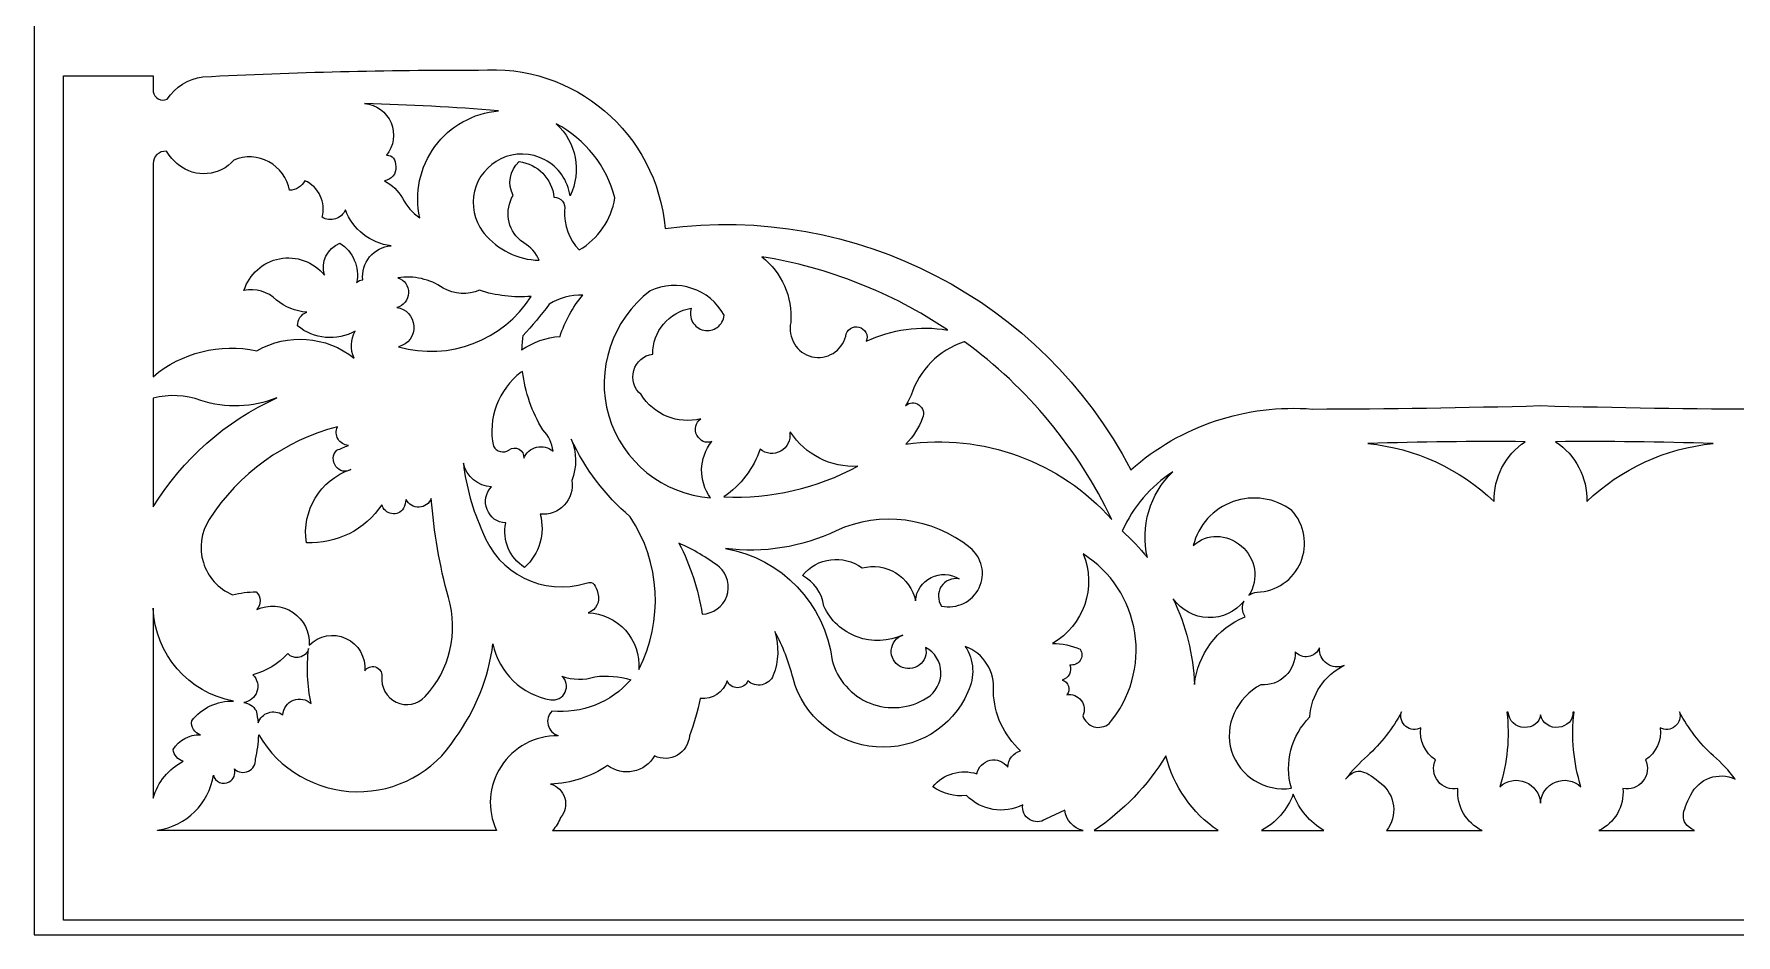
# Model space of a CAD drawing. Header units: millimetres. Extents: x 4613 to 4857, y 4354 to 4620.
# Drawn here: x 4613.2 to 4728.5, y 4353.6 to 4414.6 of the extents above; entities that cross this region are included whole.
import ezdxf

# ---------------------------------------------------------------- set-up
doc = ezdxf.new("R2010")
doc.units = ezdxf.units.MM
doc.header["$MEASUREMENT"] = 0
doc.layers.add('Layer 1', color=18, linetype='Continuous', true_color=0x000000)

msp = doc.modelspace()

# ---------------------------------------------------------------- linework, layer by layer
at = {"layer": 'Layer 1', "lineweight": 9}
for points, knots in [([(4613.25, 4475.6), (4613.25, 4475.6), (4857.25, 4475.6), (4857.25, 4475.6), (4857.25, 4475.6), (4857.25, 4353.6), (4857.25, 4353.6), (4857.25, 4353.6), (4613.25, 4353.6), (4613.25, 4353.6), (4613.25, 4353.6), (4613.25, 4475.6), (4613.25, 4475.6)], [0, 0, 0, 0, 0.25, 0.25, 0.25, 0.5, 0.5, 0.5, 0.75, 0.75, 0.75, 1, 1, 1, 1]), ([(4643.35, 4412.15), (4637.12, 4412.18), (4630.89, 4412.03), (4624.67, 4411.7), (4623.68, 4411.58), (4622.8, 4411.03), (4622.26, 4410.19), (4622.07, 4410.1), (4621.85, 4410.11), (4621.66, 4410.21), (4621.48, 4410.31), (4621.35, 4410.49), (4621.31, 4410.69), (4621.31, 4410.69), (4621.31, 4411.76), (4621.31, 4411.76), (4621.31, 4411.76), (4615.25, 4411.76), (4615.25, 4411.76), (4615.25, 4411.76), (4615.25, 4354.6), (4615.25, 4354.6), (4615.25, 4354.6), (4715.25, 4354.6), (4715.25, 4354.6), (4715.25, 4354.6), (4815.25, 4354.6), (4815.25, 4354.6), (4815.25, 4354.6), (4815.25, 4411.76), (4815.25, 4411.76), (4815.25, 4411.76), (4809.18, 4411.76), (4809.18, 4411.76), (4809.18, 4411.76), (4809.18, 4410.69), (4809.18, 4410.69), (4809.15, 4410.49), (4809.02, 4410.31), (4808.83, 4410.21), (4808.64, 4410.11), (4808.42, 4410.1), (4808.23, 4410.19), (4807.69, 4411.03), (4806.81, 4411.58), (4805.82, 4411.7), (4799.6, 4412.03), (4793.37, 4412.18), (4787.14, 4412.15), (4780.7, 4412.65), (4775.06, 4407.87), (4774.52, 4401.43), (4761.61, 4403.15), (4749.02, 4396.63), (4742.98, 4385.1), (4739.61, 4388.08), (4735.17, 4389.56), (4730.68, 4389.21), (4725.54, 4389.23), (4720.39, 4389.3), (4715.25, 4389.44), (4710.1, 4389.3), (4704.96, 4389.23), (4699.81, 4389.21), (4695.32, 4389.56), (4690.88, 4388.08), (4687.51, 4385.1), (4681.47, 4396.63), (4668.88, 4403.16), (4655.97, 4401.43), (4655.43, 4407.87), (4649.8, 4412.66), (4643.35, 4412.15)], [0, 0, 0, 0, 0.041667, 0.041667, 0.041667, 0.083333, 0.083333, 0.083333, 0.125, 0.125, 0.125, 0.166667, 0.166667, 0.166667, 0.208333, 0.208333, 0.208333, 0.25, 0.25, 0.25, 0.291667, 0.291667, 0.291667, 0.333333, 0.333333, 0.333333, 0.375, 0.375, 0.375, 0.416667, 0.416667, 0.416667, 0.458333, 0.458333, 0.458333, 0.5, 0.5, 0.5, 0.541667, 0.541667, 0.541667, 0.583333, 0.583333, 0.583333, 0.625, 0.625, 0.625, 0.666667, 0.666667, 0.666667, 0.708333, 0.708333, 0.708333, 0.75, 0.75, 0.75, 0.791667, 0.791667, 0.791667, 0.833333, 0.833333, 0.833333, 0.875, 0.875, 0.875, 0.916667, 0.916667, 0.916667, 0.958333, 0.958333, 0.958333, 1, 1, 1, 1]), ([(4635.63, 4409.89), (4638.66, 4409.81), (4641.68, 4409.65), (4644.7, 4409.4), (4642.98, 4409.25), (4641.41, 4408.37), (4640.39, 4406.98), (4639.37, 4405.59), (4638.99, 4403.84), (4639.36, 4402.15), (4638.87, 4402.5), (4638.48, 4402.96), (4638.19, 4403.48), (4637.91, 4403.99), (4637.49, 4404.4), (4636.97, 4404.66), (4637.44, 4404.72), (4637.79, 4405.14), (4637.74, 4405.61), (4637.7, 4406.09), (4637.57, 4406.42), (4637.1, 4406.39), (4637.61, 4407.01), (4637.73, 4407.85), (4637.42, 4408.59), (4637.11, 4409.32), (4636.43, 4409.82), (4635.63, 4409.89)], [0, 0, 0, 0, 0.111111, 0.111111, 0.111111, 0.222222, 0.222222, 0.222222, 0.333333, 0.333333, 0.333333, 0.444444, 0.444444, 0.444444, 0.555556, 0.555556, 0.555556, 0.666667, 0.666667, 0.666667, 0.777778, 0.777778, 0.777778, 0.888889, 0.888889, 0.888889, 1, 1, 1, 1]), ([(4643.63, 4401.21), (4643.04, 4402), (4642.84, 4403.01), (4643.07, 4403.97), (4643.31, 4404.92), (4643.97, 4405.73), (4644.85, 4406.15), (4645.8, 4406.61), (4646.91, 4406.58), (4647.83, 4406.09), (4648.76, 4405.6), (4649.39, 4404.69), (4649.54, 4403.65), (4650.35, 4405.3), (4649.97, 4407.28), (4648.61, 4408.51), (4650.58, 4407.48), (4652.02, 4405.65), (4652.58, 4403.5), (4652.33, 4402.02), (4651.45, 4400.74), (4650.16, 4399.98), (4649.47, 4400.7), (4649.11, 4401.67), (4649.17, 4402.66), (4649.22, 4402.88), (4649.17, 4403.11), (4649.03, 4403.29), (4648.88, 4403.46), (4648.67, 4403.56), (4648.45, 4403.56), (4648.32, 4404.81), (4647.34, 4405.81), (4646.09, 4405.96), (4645.45, 4405.38), (4645.29, 4404.44), (4645.69, 4403.67), (4645.08, 4402.67), (4645.29, 4401.38), (4646.18, 4400.62), (4646.18, 4400.62), (4646.4, 4400.46), (4646.4, 4400.46), (4646.87, 4400.19), (4647.23, 4399.78), (4647.45, 4399.28), (4646, 4399.32), (4644.64, 4399.99), (4643.72, 4401.1), (4643.72, 4401.1), (4643.63, 4401.21), (4643.63, 4401.21)], [0, 0, 0, 0, 0.058824, 0.058824, 0.058824, 0.117647, 0.117647, 0.117647, 0.176471, 0.176471, 0.176471, 0.235294, 0.235294, 0.235294, 0.294118, 0.294118, 0.294118, 0.352941, 0.352941, 0.352941, 0.411765, 0.411765, 0.411765, 0.470588, 0.470588, 0.470588, 0.529412, 0.529412, 0.529412, 0.588235, 0.588235, 0.588235, 0.647059, 0.647059, 0.647059, 0.705882, 0.705882, 0.705882, 0.764706, 0.764706, 0.764706, 0.823529, 0.823529, 0.823529, 0.882353, 0.882353, 0.882353, 0.941176, 0.941176, 0.941176, 1, 1, 1, 1]), ([(4621.31, 4405.86), (4621.31, 4405.86), (4621.31, 4391.4), (4621.31, 4391.4), (4623.25, 4393.04), (4625.84, 4393.69), (4628.33, 4393.16), (4630.42, 4394.36), (4633.03, 4394.16), (4634.92, 4392.66), (4634.64, 4393.24), (4634.67, 4393.92), (4634.99, 4394.48), (4633.74, 4393.79), (4632.19, 4393.93), (4631.09, 4394.84), (4631.08, 4395.25), (4631.33, 4395.63), (4631.71, 4395.77), (4630.96, 4395.82), (4630.24, 4396.11), (4629.67, 4396.59), (4629.08, 4397.16), (4628.26, 4397.4), (4627.46, 4397.24), (4627.81, 4398.34), (4628.73, 4399.17), (4629.87, 4399.39), (4631, 4399.61), (4632.18, 4399.17), (4632.91, 4398.28), (4632.65, 4399.16), (4633.1, 4400.1), (4633.95, 4400.45), (4634.84, 4399.88), (4635.3, 4398.82), (4635.09, 4397.77), (4635.19, 4397.89), (4635.34, 4397.95), (4635.5, 4397.95), (4635.44, 4398.51), (4635.61, 4399.07), (4635.97, 4399.51), (4636.33, 4399.94), (4636.86, 4400.21), (4637.42, 4400.26), (4636.02, 4400.43), (4634.83, 4401.37), (4634.33, 4402.69), (4634.2, 4402.4), (4633.95, 4402.19), (4633.65, 4402.09), (4633.35, 4402), (4633.03, 4402.04), (4632.75, 4402.19), (4633.03, 4403.2), (4632.53, 4404.25), (4631.58, 4404.67), (4631.38, 4404.28), (4630.98, 4404.03), (4630.54, 4404.02), (4630.39, 4404.84), (4629.88, 4405.55), (4629.14, 4405.95), (4628.41, 4406.34), (4627.55, 4406.39), (4626.78, 4406.07), (4625.83, 4404.97), (4624.17, 4404.82), (4623.03, 4405.74), (4622.71, 4406), (4622.43, 4406.31), (4622.21, 4406.66), (4621.97, 4406.68), (4621.74, 4406.6), (4621.57, 4406.44), (4621.4, 4406.28), (4621.31, 4406.06), (4621.31, 4405.83)], [0, 0, 0, 0, 0.037037, 0.037037, 0.037037, 0.074074, 0.074074, 0.074074, 0.111111, 0.111111, 0.111111, 0.148148, 0.148148, 0.148148, 0.185185, 0.185185, 0.185185, 0.222222, 0.222222, 0.222222, 0.259259, 0.259259, 0.259259, 0.296296, 0.296296, 0.296296, 0.333333, 0.333333, 0.333333, 0.37037, 0.37037, 0.37037, 0.407407, 0.407407, 0.407407, 0.444444, 0.444444, 0.444444, 0.481481, 0.481481, 0.481481, 0.518519, 0.518519, 0.518519, 0.555556, 0.555556, 0.555556, 0.592593, 0.592593, 0.592593, 0.62963, 0.62963, 0.62963, 0.666667, 0.666667, 0.666667, 0.703704, 0.703704, 0.703704, 0.740741, 0.740741, 0.740741, 0.777778, 0.777778, 0.777778, 0.814815, 0.814815, 0.814815, 0.851852, 0.851852, 0.851852, 0.888889, 0.888889, 0.888889, 0.925926, 0.925926, 0.925926, 1, 1, 1, 1]), ([(4675.1, 4394.57), (4675.1, 4394.57), (4675.09, 4394.56), (4675.09, 4394.56), (4673.23, 4394.87), (4671.31, 4394.61), (4669.6, 4393.8), (4669.68, 4394), (4669.66, 4394.21), (4669.57, 4394.4), (4669.47, 4394.58), (4669.3, 4394.71), (4669.1, 4394.76), (4668.9, 4394.81), (4668.69, 4394.77), (4668.52, 4394.66), (4668.35, 4394.54), (4668.23, 4394.36), (4668.21, 4394.15), (4667.95, 4393.14), (4666.93, 4392.51), (4665.91, 4392.75), (4664.89, 4392.98), (4664.27, 4394.06), (4664.48, 4395.08), (4664.61, 4396.79), (4663.88, 4398.46), (4662.53, 4399.52), (4667.02, 4398.79), (4671.31, 4397.1), (4675.1, 4394.57)], [0, 0, 0, 0, 0.1, 0.1, 0.1, 0.2, 0.2, 0.2, 0.3, 0.3, 0.3, 0.4, 0.4, 0.4, 0.5, 0.5, 0.5, 0.6, 0.6, 0.6, 0.7, 0.7, 0.7, 0.8, 0.8, 0.8, 0.9, 0.9, 0.9, 1, 1, 1, 1]), ([(4637.88, 4398.1), (4638.95, 4398.26), (4640.05, 4398.01), (4640.94, 4397.4), (4641.7, 4396.97), (4642.61, 4396.91), (4643.41, 4397.25), (4644.53, 4396.88), (4645.72, 4396.74), (4646.91, 4396.84), (4645.01, 4393.84), (4641.35, 4392.45), (4637.93, 4393.43), (4638.57, 4393.58), (4639.01, 4394.18), (4638.96, 4394.84), (4638.91, 4395.49), (4638.45, 4396.01), (4637.8, 4396.08), (4638.26, 4396.19), (4638.58, 4396.59), (4638.6, 4397.07), (4638.61, 4397.54), (4638.33, 4397.96), (4637.88, 4398.1)], [0, 0, 0, 0, 0.125, 0.125, 0.125, 0.25, 0.25, 0.25, 0.375, 0.375, 0.375, 0.5, 0.5, 0.5, 0.625, 0.625, 0.625, 0.75, 0.75, 0.75, 0.875, 0.875, 0.875, 1, 1, 1, 1]), ([(4654.96, 4397.21), (4656.8, 4398.08), (4659.01, 4397.35), (4659.97, 4395.56), (4659.94, 4395.23), (4659.77, 4394.94), (4659.51, 4394.74), (4659.25, 4394.55), (4658.91, 4394.48), (4658.59, 4394.55), (4658.27, 4394.61), (4658, 4394.82), (4657.84, 4395.1), (4657.68, 4395.39), (4657.64, 4395.73), (4657.75, 4396.04), (4656.23, 4395.78), (4655.12, 4394.47), (4655.14, 4392.93), (4654.52, 4392.85), (4654.02, 4392.41), (4653.85, 4391.82), (4653.68, 4391.22), (4653.87, 4390.59), (4654.35, 4390.2), (4655.19, 4388.82), (4656.84, 4388.15), (4658.4, 4388.55), (4658.04, 4388.3), (4657.92, 4387.82), (4658.13, 4387.43), (4658.34, 4387.05), (4658.73, 4386.85), (4659.14, 4387.02), (4658.25, 4385.91), (4658.21, 4384.34), (4659.06, 4383.19), (4655.83, 4383.44), (4653.09, 4385.65), (4652.16, 4388.75), (4651.24, 4391.85), (4652.39, 4395.25), (4654.96, 4397.21)], [0, 0, 0, 0, 0.071429, 0.071429, 0.071429, 0.142857, 0.142857, 0.142857, 0.214286, 0.214286, 0.214286, 0.285714, 0.285714, 0.285714, 0.357143, 0.357143, 0.357143, 0.428571, 0.428571, 0.428571, 0.5, 0.5, 0.5, 0.571429, 0.571429, 0.571429, 0.642857, 0.642857, 0.642857, 0.714286, 0.714286, 0.714286, 0.785714, 0.785714, 0.785714, 0.857143, 0.857143, 0.857143, 0.928571, 0.928571, 0.928571, 1, 1, 1, 1]), ([(4650.4, 4396.92), (4649.71, 4396.1), (4649.19, 4395.15), (4648.86, 4394.13), (4647.92, 4394.06), (4647.03, 4393.74), (4646.26, 4393.21), (4646.27, 4393.52), (4646.3, 4393.84), (4646.34, 4394.16), (4646.97, 4394.85), (4647.56, 4395.57), (4648.13, 4396.3), (4648.8, 4396.75), (4649.6, 4396.96), (4650.4, 4396.92)], [0, 0, 0, 0, 0.2, 0.2, 0.2, 0.4, 0.4, 0.4, 0.6, 0.6, 0.6, 0.8, 0.8, 0.8, 1, 1, 1, 1]), ([(4676.25, 4393.77), (4680.51, 4390.65), (4683.94, 4386.51), (4686.22, 4381.74), (4682.72, 4385.67), (4677.49, 4387.58), (4672.28, 4386.83), (4672.78, 4387.34), (4673.16, 4387.95), (4673.41, 4388.61), (4673.54, 4388.93), (4673.44, 4389.29), (4673.16, 4389.49), (4672.88, 4389.69), (4672.52, 4389.68), (4672.27, 4389.44), (4672.27, 4389.44), (4672.26, 4389.46), (4672.26, 4389.46), (4672.4, 4389.67), (4672.52, 4389.9), (4672.63, 4390.14), (4673.17, 4391.85), (4674.51, 4393.2), (4676.22, 4393.76), (4676.22, 4393.76), (4676.25, 4393.77), (4676.25, 4393.77)], [0, 0, 0, 0, 0.111111, 0.111111, 0.111111, 0.222222, 0.222222, 0.222222, 0.333333, 0.333333, 0.333333, 0.444444, 0.444444, 0.444444, 0.555556, 0.555556, 0.555556, 0.666667, 0.666667, 0.666667, 0.777778, 0.777778, 0.777778, 0.888889, 0.888889, 0.888889, 1, 1, 1, 1]), ([(4646.33, 4391.75), (4646.49, 4390.35), (4646.96, 4389), (4647.7, 4387.8), (4648.09, 4387.41), (4648.33, 4386.9), (4648.39, 4386.35), (4648.08, 4386.62), (4647.67, 4386.72), (4647.27, 4386.62), (4646.88, 4386.53), (4646.56, 4386.25), (4646.4, 4385.88), (4646.43, 4386.13), (4646.31, 4386.37), (4646.09, 4386.49), (4645.87, 4386.61), (4645.6, 4386.6), (4645.41, 4386.44), (4645.41, 4386.44), (4645.39, 4386.43), (4645.39, 4386.43), (4645.22, 4386.32), (4645.02, 4386.28), (4644.82, 4386.33), (4644.62, 4386.38), (4644.45, 4386.51), (4644.35, 4386.69), (4643.95, 4388.58), (4644.69, 4390.53), (4646.22, 4391.7), (4646.22, 4391.7), (4646.33, 4391.75), (4646.33, 4391.75)], [0, 0, 0, 0, 0.083333, 0.083333, 0.083333, 0.166667, 0.166667, 0.166667, 0.25, 0.25, 0.25, 0.416667, 0.416667, 0.416667, 0.5, 0.5, 0.5, 0.583333, 0.583333, 0.583333, 0.666667, 0.666667, 0.666667, 0.75, 0.75, 0.75, 0.833333, 0.833333, 0.833333, 0.916667, 0.916667, 0.916667, 1, 1, 1, 1]), ([(4629.69, 4389.96), (4626.22, 4388.4), (4623.3, 4385.83), (4621.31, 4382.58), (4621.31, 4382.58), (4621.31, 4389.95), (4621.31, 4389.95), (4622.38, 4390.22), (4623.5, 4390.16), (4624.54, 4389.79), (4626.22, 4389.25), (4628.04, 4389.31), (4629.69, 4389.96)], [0, 0, 0, 0, 0.25, 0.25, 0.25, 0.5, 0.5, 0.5, 0.75, 0.75, 0.75, 1, 1, 1, 1]), ([(4633.79, 4388), (4633.67, 4387.74), (4633.68, 4387.43), (4633.83, 4387.18), (4633.98, 4386.93), (4634.24, 4386.77), (4634.53, 4386.75), (4634.27, 4386.63), (4634.01, 4386.52), (4633.75, 4386.43), (4633.45, 4386.13), (4633.42, 4385.66), (4633.69, 4385.33), (4633.95, 4385), (4634.34, 4384.88), (4634.69, 4385.12), (4632.62, 4384.41), (4631.35, 4382.32), (4631.69, 4380.16), (4633.73, 4380.06), (4635.67, 4381.03), (4636.8, 4382.73), (4636.88, 4382.42), (4637.14, 4382.18), (4637.46, 4382.13), (4637.78, 4382.07), (4638.1, 4382.21), (4638.27, 4382.49), (4638.34, 4382.68), (4638.4, 4382.88), (4638.44, 4383.09), (4638.61, 4382.76), (4638.95, 4382.55), (4639.32, 4382.57), (4639.69, 4382.59), (4640.01, 4382.81), (4640.14, 4383.16), (4640.32, 4380.88), (4640.7, 4378.63), (4641.3, 4376.44), (4642.01, 4374.08), (4641.41, 4371.53), (4639.72, 4369.74), (4639.22, 4369.21), (4638.43, 4369.05), (4637.77, 4369.36), (4637.11, 4369.66), (4636.72, 4370.38), (4636.8, 4371.11), (4636.82, 4371.4), (4636.64, 4371.66), (4636.36, 4371.75), (4636.08, 4371.83), (4635.79, 4371.73), (4635.64, 4371.48), (4635.72, 4372.41), (4635.21, 4373.29), (4634.36, 4373.68), (4633.52, 4374.07), (4632.53, 4373.9), (4631.88, 4373.23), (4631.93, 4374.11), (4631.51, 4374.95), (4630.78, 4375.44), (4630.05, 4375.93), (4629.12, 4376), (4628.33, 4375.63), (4628.64, 4375.98), (4628.62, 4376.51), (4628.29, 4376.84), (4627.75, 4376.83), (4627.21, 4376.76), (4626.68, 4376.64), (4625.73, 4377.04), (4625.01, 4377.84), (4624.71, 4378.82), (4624.41, 4379.79), (4624.55, 4380.86), (4625.1, 4381.73), (4627.1, 4384.84), (4630.2, 4387.09), (4633.79, 4388)], [0, 0, 0, 0, 0.037037, 0.037037, 0.037037, 0.074074, 0.074074, 0.074074, 0.111111, 0.111111, 0.111111, 0.148148, 0.148148, 0.148148, 0.185185, 0.185185, 0.185185, 0.222222, 0.222222, 0.222222, 0.259259, 0.259259, 0.259259, 0.296296, 0.296296, 0.296296, 0.333333, 0.333333, 0.333333, 0.37037, 0.37037, 0.37037, 0.407407, 0.407407, 0.407407, 0.444444, 0.444444, 0.444444, 0.481481, 0.481481, 0.481481, 0.518519, 0.518519, 0.518519, 0.555556, 0.555556, 0.555556, 0.592593, 0.592593, 0.592593, 0.62963, 0.62963, 0.62963, 0.666667, 0.666667, 0.666667, 0.703704, 0.703704, 0.703704, 0.740741, 0.740741, 0.740741, 0.777778, 0.777778, 0.777778, 0.814815, 0.814815, 0.814815, 0.851852, 0.851852, 0.851852, 0.888889, 0.888889, 0.888889, 0.925926, 0.925926, 0.925926, 0.962963, 0.962963, 0.962963, 1, 1, 1, 1]), ([(4649.62, 4387.18), (4650.55, 4385.16), (4651.91, 4383.36), (4653.61, 4381.92), (4655.66, 4378.83), (4655.88, 4374.88), (4654.19, 4371.58), (4654.26, 4372.55), (4653.93, 4373.5), (4653.29, 4374.23), (4652.64, 4374.95), (4651.73, 4375.38), (4650.76, 4375.42), (4651.3, 4375.6), (4651.6, 4376.17), (4651.43, 4376.72), (4651.27, 4377.26), (4651.17, 4377.59), (4650.63, 4377.43), (4647.74, 4376.53), (4644.65, 4378.06), (4643.62, 4380.9), (4642.94, 4382.37), (4642.5, 4383.93), (4642.32, 4385.54), (4642.53, 4384.64), (4643.31, 4383.99), (4644.23, 4383.94), (4643.83, 4383.53), (4643.71, 4382.93), (4643.92, 4382.41), (4644.12, 4381.88), (4644.61, 4381.52), (4645.18, 4381.5), (4644.94, 4380.32), (4645.45, 4379.13), (4646.46, 4378.48), (4647.46, 4379.39), (4647.87, 4380.78), (4647.52, 4382.09), (4648.13, 4382.03), (4648.73, 4382.25), (4649.15, 4382.7), (4649.57, 4383.15), (4649.76, 4383.76), (4649.65, 4384.36), (4650.01, 4385.27), (4650, 4386.28), (4649.62, 4387.18)], [0, 0, 0, 0, 0.0625, 0.0625, 0.0625, 0.125, 0.125, 0.125, 0.1875, 0.1875, 0.1875, 0.25, 0.25, 0.25, 0.3125, 0.3125, 0.3125, 0.375, 0.375, 0.375, 0.4375, 0.4375, 0.4375, 0.5, 0.5, 0.5, 0.5625, 0.5625, 0.5625, 0.625, 0.625, 0.625, 0.6875, 0.6875, 0.6875, 0.75, 0.75, 0.75, 0.8125, 0.8125, 0.8125, 0.875, 0.875, 0.875, 0.9375, 0.9375, 0.9375, 1, 1, 1, 1]), ([(4664.47, 4387.65), (4665.46, 4386.11), (4667.21, 4385.22), (4669.03, 4385.34), (4666.26, 4383.84), (4663.12, 4383.12), (4659.96, 4383.26), (4661.1, 4384.05), (4661.96, 4385.19), (4662.42, 4386.5), (4662.8, 4386.16), (4663.36, 4386.11), (4663.81, 4386.36), (4664.25, 4386.61), (4664.5, 4387.11), (4664.41, 4387.61), (4664.41, 4387.61), (4664.47, 4387.65), (4664.47, 4387.65)], [0, 0, 0, 0, 0.166667, 0.166667, 0.166667, 0.333333, 0.333333, 0.333333, 0.5, 0.5, 0.5, 0.666667, 0.666667, 0.666667, 0.833333, 0.833333, 0.833333, 1, 1, 1, 1]), ([(4714.22, 4387), (4712.86, 4386.11), (4712.06, 4384.57), (4712.11, 4382.94), (4709.78, 4385.17), (4706.77, 4386.56), (4703.56, 4386.87), (4707.11, 4386.99), (4710.67, 4387.03), (4714.22, 4387)], [0, 0, 0, 0, 0.333333, 0.333333, 0.333333, 0.666667, 0.666667, 0.666667, 1, 1, 1, 1]), ([(4716.27, 4387), (4719.83, 4387.03), (4723.38, 4386.99), (4726.93, 4386.87), (4723.72, 4386.56), (4720.71, 4385.17), (4718.38, 4382.94), (4718.43, 4384.57), (4717.63, 4386.11), (4716.27, 4387)], [0, 0, 0, 0, 0.333333, 0.333333, 0.333333, 0.666667, 0.666667, 0.666667, 1, 1, 1, 1]), ([(4690.35, 4384.96), (4688.79, 4383.46), (4688.14, 4381.25), (4688.63, 4379.15), (4688.11, 4379.8), (4687.55, 4380.4), (4686.93, 4380.96), (4687.66, 4382.59), (4688.85, 4383.99), (4690.35, 4384.96)], [0, 0, 0, 0, 0.333333, 0.333333, 0.333333, 0.666667, 0.666667, 0.666667, 1, 1, 1, 1]), ([(4698.41, 4382.34), (4699.28, 4381.39), (4699.51, 4380.02), (4699.01, 4378.83), (4698.51, 4377.64), (4697.35, 4376.85), (4696.06, 4376.81), (4695.86, 4376.79), (4695.67, 4376.72), (4695.51, 4376.6), (4696.2, 4377.69), (4695.97, 4379.12), (4694.98, 4379.94), (4693.99, 4380.76), (4692.68, 4380.83), (4691.74, 4379.96), (4692.08, 4381.34), (4693.09, 4382.46), (4694.43, 4382.94), (4695.77, 4383.42), (4697.27, 4383.19), (4698.41, 4382.34)], [0, 0, 0, 0, 0.142857, 0.142857, 0.142857, 0.285714, 0.285714, 0.285714, 0.428571, 0.428571, 0.428571, 0.571429, 0.571429, 0.571429, 0.714286, 0.714286, 0.714286, 0.857143, 0.857143, 0.857143, 1, 1, 1, 1]), ([(4667.56, 4380.97), (4670.56, 4382.33), (4674.06, 4381.88), (4676.63, 4379.82), (4677.43, 4379.16), (4677.69, 4378.04), (4677.24, 4377.1), (4676.79, 4376.16), (4675.72, 4375.66), (4674.7, 4375.87), (4674.42, 4376.26), (4674.41, 4376.78), (4674.67, 4377.19), (4674.92, 4377.59), (4675.41, 4377.8), (4675.88, 4377.71), (4675.31, 4378.07), (4674.59, 4378.1), (4673.98, 4377.8), (4673.38, 4377.49), (4672.98, 4376.9), (4672.93, 4376.22), (4672.76, 4377.01), (4672.28, 4377.69), (4671.6, 4378.11), (4670.92, 4378.53), (4670.1, 4378.66), (4669.32, 4378.45), (4668.05, 4379.39), (4666.26, 4379.17), (4665.27, 4377.93), (4666.06, 4377.53), (4666.6, 4376.76), (4666.72, 4375.87), (4667.16, 4374.9), (4667.98, 4374.15), (4668.99, 4373.78), (4669.99, 4373.41), (4671.1, 4373.46), (4672.07, 4373.91), (4671.63, 4373.76), (4671.33, 4373.36), (4671.29, 4372.89), (4671.26, 4372.43), (4671.49, 4371.99), (4671.9, 4371.77), (4672.31, 4371.55), (4672.81, 4371.59), (4673.18, 4371.87), (4673.55, 4372.16), (4673.72, 4372.62), (4673.61, 4373.07), (4674.24, 4372.74), (4674.63, 4372.1), (4674.65, 4371.39), (4674.67, 4370.69), (4674.3, 4370.02), (4673.7, 4369.65), (4672.55, 4368.92), (4671.12, 4368.79), (4669.85, 4369.29), (4668.59, 4369.79), (4667.63, 4370.88), (4667.29, 4372.19), (4666.8, 4376.03), (4663.87, 4379.1), (4660.06, 4379.77), (4662.62, 4379.44), (4665.23, 4379.85), (4667.56, 4380.97)], [0, 0, 0, 0, 0.043478, 0.043478, 0.043478, 0.086957, 0.086957, 0.086957, 0.130435, 0.130435, 0.130435, 0.173913, 0.173913, 0.173913, 0.217391, 0.217391, 0.217391, 0.26087, 0.26087, 0.26087, 0.304348, 0.304348, 0.304348, 0.347826, 0.347826, 0.347826, 0.391304, 0.391304, 0.391304, 0.434783, 0.434783, 0.434783, 0.478261, 0.478261, 0.478261, 0.521739, 0.521739, 0.521739, 0.565217, 0.565217, 0.565217, 0.608696, 0.608696, 0.608696, 0.652174, 0.652174, 0.652174, 0.695652, 0.695652, 0.695652, 0.73913, 0.73913, 0.73913, 0.782609, 0.782609, 0.782609, 0.826087, 0.826087, 0.826087, 0.869565, 0.869565, 0.869565, 0.913043, 0.913043, 0.913043, 0.956522, 0.956522, 0.956522, 1, 1, 1, 1]), ([(4656.91, 4380.13), (4657.88, 4379.7), (4658.8, 4379.16), (4659.65, 4378.51), (4660.2, 4378.02), (4660.4, 4377.23), (4660.15, 4376.53), (4659.9, 4375.83), (4659.23, 4375.35), (4658.49, 4375.32), (4658.22, 4376.99), (4657.69, 4378.62), (4656.91, 4380.13)], [0, 0, 0, 0, 0.25, 0.25, 0.25, 0.5, 0.5, 0.5, 0.75, 0.75, 0.75, 1, 1, 1, 1]), ([(4684.28, 4379.4), (4686.16, 4378.21), (4687.44, 4376.27), (4687.78, 4374.06), (4688.12, 4371.86), (4687.48, 4369.61), (4686.04, 4367.91), (4685.76, 4367.68), (4685.37, 4367.6), (4685.01, 4367.7), (4684.66, 4367.81), (4684.37, 4368.08), (4684.26, 4368.44), (4684.42, 4368.78), (4684.38, 4369.18), (4684.15, 4369.48), (4683.92, 4369.78), (4683.55, 4369.93), (4683.18, 4369.86), (4683.32, 4370.02), (4683.36, 4370.25), (4683.29, 4370.45), (4683.22, 4370.65), (4683.06, 4370.81), (4682.85, 4370.86), (4683.07, 4370.91), (4683.25, 4371.06), (4683.35, 4371.25), (4683.45, 4371.45), (4683.46, 4371.68), (4683.38, 4371.89), (4683.65, 4371.84), (4683.93, 4371.95), (4684.08, 4372.18), (4684.23, 4372.41), (4684.23, 4372.71), (4684.08, 4372.94), (4683.5, 4373.21), (4682.85, 4373.35), (4682.21, 4373.34), (4684.32, 4374.56), (4685.21, 4377.15), (4684.28, 4379.4)], [0, 0, 0, 0, 0.071429, 0.071429, 0.071429, 0.142857, 0.142857, 0.142857, 0.214286, 0.214286, 0.214286, 0.285714, 0.285714, 0.285714, 0.357143, 0.357143, 0.357143, 0.428571, 0.428571, 0.428571, 0.5, 0.5, 0.5, 0.571429, 0.571429, 0.571429, 0.642857, 0.642857, 0.642857, 0.714286, 0.714286, 0.714286, 0.785714, 0.785714, 0.785714, 0.857143, 0.857143, 0.857143, 0.928571, 0.928571, 0.928571, 1, 1, 1, 1]), ([(4621.31, 4375.73), (4621.43, 4372.62), (4623.69, 4370), (4626.75, 4369.43), (4625.65, 4369.47), (4624.6, 4368.97), (4623.92, 4368.1), (4623.87, 4367.68), (4624.11, 4367.28), (4624.51, 4367.15), (4623.76, 4367.18), (4623.05, 4366.8), (4622.67, 4366.16), (4622.71, 4365.78), (4622.98, 4365.46), (4623.35, 4365.36), (4622.36, 4364.85), (4621.62, 4363.95), (4621.31, 4362.87), (4621.31, 4362.87), (4621.31, 4375.73), (4621.31, 4375.73)], [0, 0, 0, 0, 0.142857, 0.142857, 0.142857, 0.285714, 0.285714, 0.285714, 0.428571, 0.428571, 0.428571, 0.571429, 0.571429, 0.571429, 0.714286, 0.714286, 0.714286, 0.857143, 0.857143, 0.857143, 1, 1, 1, 1]), ([(4690.37, 4376.36), (4690.92, 4375.59), (4691.8, 4375.12), (4692.74, 4375.09), (4693.69, 4375.06), (4694.59, 4375.48), (4695.18, 4376.21), (4695.01, 4375.87), (4695.04, 4375.47), (4695.24, 4375.15), (4693.35, 4374.36), (4692.04, 4372.6), (4691.82, 4370.56), (4691.74, 4372.57), (4691.24, 4374.55), (4690.37, 4376.36)], [0, 0, 0, 0, 0.2, 0.2, 0.2, 0.4, 0.4, 0.4, 0.6, 0.6, 0.6, 0.8, 0.8, 0.8, 1, 1, 1, 1]), ([(4641.77, 4366.93), (4643.14, 4368.81), (4644.02, 4371.01), (4644.32, 4373.32), (4644.71, 4371.36), (4646.27, 4369.85), (4648.24, 4369.52), (4648.64, 4369.46), (4649.04, 4369.67), (4649.21, 4370.05), (4649.38, 4370.42), (4649.3, 4370.85), (4648.99, 4371.12), (4649.71, 4370.86), (4650.49, 4370.85), (4651.22, 4371.08), (4652.04, 4371.19), (4652.87, 4371.12), (4653.65, 4370.87), (4652.32, 4369.35), (4650.33, 4368.56), (4648.31, 4368.76), (4648.07, 4368.51), (4647.97, 4368.15), (4648.05, 4367.81), (4648.14, 4367.47), (4648.4, 4367.2), (4648.74, 4367.1), (4648.74, 4367.1), (4648.72, 4367.08), (4648.72, 4367.08), (4647.17, 4367.1), (4645.71, 4366.32), (4644.87, 4365.01), (4644.02, 4363.71), (4643.9, 4362.07), (4644.56, 4360.67), (4644.56, 4360.67), (4621.6, 4360.67), (4621.6, 4360.67), (4621.6, 4360.67), (4621.61, 4360.7), (4621.61, 4360.7), (4623.56, 4360.97), (4625.09, 4362.49), (4625.39, 4364.43), (4625.44, 4364.21), (4625.6, 4364.02), (4625.81, 4363.93), (4626.02, 4363.84), (4626.26, 4363.85), (4626.46, 4363.96), (4626.77, 4364.13), (4626.92, 4364.5), (4626.81, 4364.84), (4626.81, 4364.84), (4626.82, 4364.85), (4626.82, 4364.85), (4627.07, 4364.6), (4627.45, 4364.54), (4627.76, 4364.69), (4628.08, 4364.84), (4628.27, 4365.16), (4628.24, 4365.51), (4628.37, 4366.04), (4628.45, 4366.59), (4628.46, 4367.14), (4629.84, 4364.8), (4632.34, 4363.34), (4635.06, 4363.3), (4637.79, 4363.26), (4640.32, 4364.62), (4641.77, 4366.93), (4641.74, 4366.89), (4641.71, 4366.85), (4641.69, 4366.81)], [0, 0, 0, 0, 0.038462, 0.038462, 0.038462, 0.076923, 0.076923, 0.076923, 0.115385, 0.115385, 0.115385, 0.153846, 0.153846, 0.153846, 0.192308, 0.192308, 0.192308, 0.230769, 0.230769, 0.230769, 0.269231, 0.269231, 0.269231, 0.307692, 0.307692, 0.307692, 0.346154, 0.346154, 0.346154, 0.384615, 0.384615, 0.384615, 0.423077, 0.423077, 0.423077, 0.461538, 0.461538, 0.461538, 0.5, 0.5, 0.5, 0.538462, 0.538462, 0.538462, 0.576923, 0.576923, 0.576923, 0.615385, 0.615385, 0.615385, 0.653846, 0.653846, 0.653846, 0.692308, 0.692308, 0.692308, 0.730769, 0.730769, 0.730769, 0.769231, 0.769231, 0.769231, 0.807692, 0.807692, 0.807692, 0.846154, 0.846154, 0.846154, 0.884615, 0.884615, 0.884615, 0.923077, 0.923077, 0.923077, 1, 1, 1, 1]), ([(4676.29, 4373.14), (4677.55, 4372.68), (4678.34, 4371.42), (4678.2, 4370.09), (4678.25, 4368.55), (4678.91, 4367.11), (4680.05, 4366.07), (4679.55, 4365.93), (4679.19, 4365.48), (4679.18, 4364.96), (4678.91, 4365.34), (4678.44, 4365.53), (4677.98, 4365.43), (4677.53, 4365.33), (4677.18, 4364.97), (4677.09, 4364.51), (4676.01, 4364.86), (4674.83, 4364.51), (4674.1, 4363.64), (4674.76, 4363.17), (4675.57, 4362.95), (4676.38, 4363.04), (4677.38, 4362.02), (4678.92, 4361.77), (4680.19, 4362.41), (4680.13, 4362.02), (4680.31, 4361.63), (4680.65, 4361.42), (4680.98, 4361.21), (4681.41, 4361.22), (4681.73, 4361.44), (4681.73, 4361.44), (4683.03, 4362.04), (4683.03, 4362.04), (4683.12, 4361.37), (4683.62, 4360.82), (4684.28, 4360.67), (4684.28, 4360.67), (4648.35, 4360.67), (4648.35, 4360.67), (4648.59, 4360.92), (4648.77, 4361.22), (4648.89, 4361.55), (4649.21, 4361.91), (4649.32, 4362.41), (4649.18, 4362.87), (4649.04, 4363.33), (4648.68, 4363.69), (4648.22, 4363.82), (4649.6, 4363.87), (4650.94, 4364.3), (4652.08, 4365.08), (4652.57, 4364.7), (4653.2, 4364.55), (4653.82, 4364.68), (4654.43, 4364.8), (4654.95, 4365.19), (4655.25, 4365.73), (4655.75, 4365.48), (4656.33, 4365.5), (4656.81, 4365.77), (4657.28, 4366.05), (4657.59, 4366.54), (4657.62, 4367.09), (4657.94, 4367.91), (4658.18, 4368.75), (4658.36, 4369.61), (4659.18, 4369.52), (4659.94, 4370.02), (4660.17, 4370.81), (4660.29, 4370.52), (4660.57, 4370.33), (4660.88, 4370.34), (4661.19, 4370.34), (4661.47, 4370.52), (4661.58, 4370.81), (4661.83, 4370.57), (4662.19, 4370.47), (4662.54, 4370.54), (4662.88, 4370.62), (4663.16, 4370.85), (4663.3, 4371.18), (4663.66, 4372.13), (4663.7, 4373.17), (4663.4, 4374.15), (4663.95, 4373.15), (4664.36, 4372.08), (4664.64, 4370.98), (4665.34, 4368.38), (4667.6, 4366.52), (4670.27, 4366.33), (4672.95, 4366.14), (4675.43, 4367.6), (4676.48, 4370.07), (4676.97, 4371.05), (4676.9, 4372.22), (4676.29, 4373.14)], [0, 0, 0, 0, 0.03125, 0.03125, 0.03125, 0.0625, 0.0625, 0.0625, 0.09375, 0.09375, 0.09375, 0.125, 0.125, 0.125, 0.15625, 0.15625, 0.15625, 0.1875, 0.1875, 0.1875, 0.21875, 0.21875, 0.21875, 0.25, 0.25, 0.25, 0.28125, 0.28125, 0.28125, 0.3125, 0.3125, 0.3125, 0.34375, 0.34375, 0.34375, 0.375, 0.375, 0.375, 0.40625, 0.40625, 0.40625, 0.4375, 0.4375, 0.4375, 0.46875, 0.46875, 0.46875, 0.5, 0.5, 0.5, 0.53125, 0.53125, 0.53125, 0.5625, 0.5625, 0.5625, 0.59375, 0.59375, 0.59375, 0.625, 0.625, 0.625, 0.65625, 0.65625, 0.65625, 0.6875, 0.6875, 0.6875, 0.71875, 0.71875, 0.71875, 0.75, 0.75, 0.75, 0.78125, 0.78125, 0.78125, 0.8125, 0.8125, 0.8125, 0.84375, 0.84375, 0.84375, 0.875, 0.875, 0.875, 0.90625, 0.90625, 0.90625, 0.9375, 0.9375, 0.9375, 0.96875, 0.96875, 0.96875, 1, 1, 1, 1]), ([(4631.84, 4372.99), (4631.69, 4371.75), (4631.74, 4370.49), (4632.01, 4369.27), (4631.68, 4369.56), (4631.22, 4369.65), (4630.81, 4369.49), (4630.4, 4369.33), (4630.12, 4368.95), (4630.09, 4368.51), (4629.8, 4368.71), (4629.44, 4368.76), (4629.11, 4368.65), (4628.79, 4368.54), (4628.53, 4368.29), (4628.42, 4367.96), (4628.39, 4368.24), (4628.34, 4368.51), (4628.28, 4368.79), (4628.1, 4369.09), (4627.79, 4369.29), (4627.44, 4369.34), (4627.86, 4369.4), (4628.21, 4369.68), (4628.34, 4370.08), (4628.47, 4370.48), (4628.37, 4370.91), (4628.06, 4371.21), (4628.97, 4371.46), (4629.79, 4371.96), (4630.43, 4372.65), (4630.63, 4372.43), (4630.94, 4372.34), (4631.23, 4372.41), (4631.53, 4372.48), (4631.76, 4372.7), (4631.84, 4372.99)], [0, 0, 0, 0, 0.083333, 0.083333, 0.083333, 0.166667, 0.166667, 0.166667, 0.25, 0.25, 0.25, 0.333333, 0.333333, 0.333333, 0.416667, 0.416667, 0.416667, 0.5, 0.5, 0.5, 0.583333, 0.583333, 0.583333, 0.666667, 0.666667, 0.666667, 0.75, 0.75, 0.75, 0.833333, 0.833333, 0.833333, 0.916667, 0.916667, 0.916667, 1, 1, 1, 1]), ([(4700.28, 4373.04), (4700.25, 4372.62), (4700.45, 4372.22), (4700.79, 4371.98), (4701.13, 4371.73), (4701.57, 4371.68), (4701.96, 4371.84), (4700.61, 4371.19), (4699.72, 4369.86), (4699.63, 4368.36), (4698.37, 4367.1), (4697.89, 4365.25), (4698.38, 4363.54), (4696.59, 4363.27), (4694.88, 4364.33), (4694.33, 4366.05), (4693.77, 4367.77), (4694.72, 4369.71), (4696.32, 4370.54), (4696.94, 4370.49), (4697.54, 4370.71), (4697.98, 4371.14), (4698.42, 4371.57), (4698.66, 4372.16), (4698.64, 4372.77), (4698.86, 4372.52), (4699.2, 4372.39), (4699.53, 4372.45), (4699.87, 4372.5), (4700.15, 4372.73), (4700.28, 4373.04)], [0, 0, 0, 0, 0.1, 0.1, 0.1, 0.2, 0.2, 0.2, 0.3, 0.3, 0.3, 0.4, 0.4, 0.4, 0.5, 0.5, 0.5, 0.6, 0.6, 0.6, 0.7, 0.7, 0.7, 0.8, 0.8, 0.8, 0.9, 0.9, 0.9, 1, 1, 1, 1]), ([(4705.83, 4368.7), (4705.72, 4368.34), (4705.84, 4367.96), (4706.13, 4367.72), (4706.42, 4367.49), (4706.82, 4367.45), (4707.15, 4367.63), (4707.03, 4366.78), (4707.42, 4365.93), (4708.14, 4365.45), (4707.92, 4364.97), (4707.99, 4364.42), (4708.31, 4364.01), (4708.64, 4363.6), (4709.15, 4363.41), (4709.66, 4363.51), (4709.56, 4362.31), (4710.21, 4361.18), (4711.29, 4360.67), (4711.29, 4360.67), (4704.82, 4360.67), (4704.82, 4360.67), (4705.59, 4361.65), (4705.43, 4363.07), (4704.46, 4363.85), (4703.49, 4364.64), (4702.86, 4365.11), (4702.05, 4364.15), (4702.49, 4364.72), (4702.99, 4365.25), (4703.53, 4365.72), (4704.46, 4366.58), (4705.24, 4367.58), (4705.83, 4368.7)], [0, 0, 0, 0, 0.090909, 0.090909, 0.090909, 0.181818, 0.181818, 0.181818, 0.272727, 0.272727, 0.272727, 0.363636, 0.363636, 0.363636, 0.454545, 0.454545, 0.454545, 0.545455, 0.545455, 0.545455, 0.636364, 0.636364, 0.636364, 0.727273, 0.727273, 0.727273, 0.818182, 0.818182, 0.818182, 0.909091, 0.909091, 0.909091, 1, 1, 1, 1]), ([(4717.52, 4368.69), (4717.32, 4366.99), (4717.48, 4365.27), (4717.99, 4363.64), (4717.52, 4364.07), (4716.85, 4364.19), (4716.26, 4363.95), (4715.68, 4363.71), (4715.28, 4363.16), (4715.25, 4362.53), (4715.21, 4363.16), (4714.81, 4363.71), (4714.22, 4363.95), (4713.63, 4364.19), (4712.97, 4364.07), (4712.5, 4363.64), (4713.01, 4365.27), (4713.17, 4366.99), (4712.97, 4368.69), (4712.97, 4368.69), (4713.06, 4368.68), (4713.06, 4368.68), (4713.1, 4368.11), (4713.57, 4367.66), (4714.15, 4367.65), (4714.72, 4367.64), (4715.19, 4367.94), (4715.25, 4368.51), (4715.37, 4367.95), (4715.91, 4367.58), (4716.48, 4367.66), (4717.05, 4367.74), (4717.46, 4368.1), (4717.44, 4368.68), (4717.44, 4368.68), (4717.52, 4368.69), (4717.52, 4368.69)], [0, 0, 0, 0, 0.083333, 0.083333, 0.083333, 0.166667, 0.166667, 0.166667, 0.25, 0.25, 0.25, 0.333333, 0.333333, 0.333333, 0.416667, 0.416667, 0.416667, 0.5, 0.5, 0.5, 0.583333, 0.583333, 0.583333, 0.666667, 0.666667, 0.666667, 0.75, 0.75, 0.75, 0.833333, 0.833333, 0.833333, 0.916667, 0.916667, 0.916667, 1, 1, 1, 1]), ([(4724.66, 4368.7), (4725.25, 4367.58), (4726.03, 4366.58), (4726.96, 4365.72), (4727.51, 4365.25), (4728, 4364.72), (4728.44, 4364.15), (4727.3, 4364.68), (4725.96, 4364.2), (4725.42, 4363.08), (4724.87, 4361.95), (4724.56, 4361.24), (4725.67, 4360.67), (4725.67, 4360.67), (4719.2, 4360.67), (4719.2, 4360.67), (4720.28, 4361.18), (4720.93, 4362.31), (4720.83, 4363.51), (4721.34, 4363.41), (4721.86, 4363.6), (4722.18, 4364.01), (4722.51, 4364.42), (4722.57, 4364.97), (4722.36, 4365.45), (4723.08, 4365.93), (4723.46, 4366.78), (4723.35, 4367.63), (4723.67, 4367.45), (4724.08, 4367.49), (4724.36, 4367.73), (4724.65, 4367.96), (4724.77, 4368.34), (4724.66, 4368.7)], [0, 0, 0, 0, 0.090909, 0.090909, 0.090909, 0.181818, 0.181818, 0.181818, 0.272727, 0.272727, 0.272727, 0.363636, 0.363636, 0.363636, 0.454545, 0.454545, 0.454545, 0.545455, 0.545455, 0.545455, 0.636364, 0.636364, 0.636364, 0.727273, 0.727273, 0.727273, 0.818182, 0.818182, 0.818182, 0.909091, 0.909091, 0.909091, 1, 1, 1, 1]), ([(4689.88, 4365.74), (4690.39, 4363.67), (4691.65, 4361.86), (4693.42, 4360.67), (4693.42, 4360.67), (4685.02, 4360.67), (4685.02, 4360.67), (4686.99, 4361.98), (4688.65, 4363.71), (4689.88, 4365.74)], [0, 0, 0, 0, 0.333333, 0.333333, 0.333333, 0.666667, 0.666667, 0.666667, 1, 1, 1, 1]), ([(4698.51, 4363.13), (4698.91, 4362.1), (4699.63, 4361.23), (4700.58, 4360.67), (4700.58, 4360.67), (4696.36, 4360.67), (4696.36, 4360.67), (4697.35, 4361.21), (4698.11, 4362.08), (4698.51, 4363.13)], [0, 0, 0, 0, 0.333333, 0.333333, 0.333333, 0.666667, 0.666667, 0.666667, 1, 1, 1, 1])]:
    msp.add_open_spline(points, degree=3, knots=knots, dxfattribs=at)

doc.saveas('drawing.dxf')
